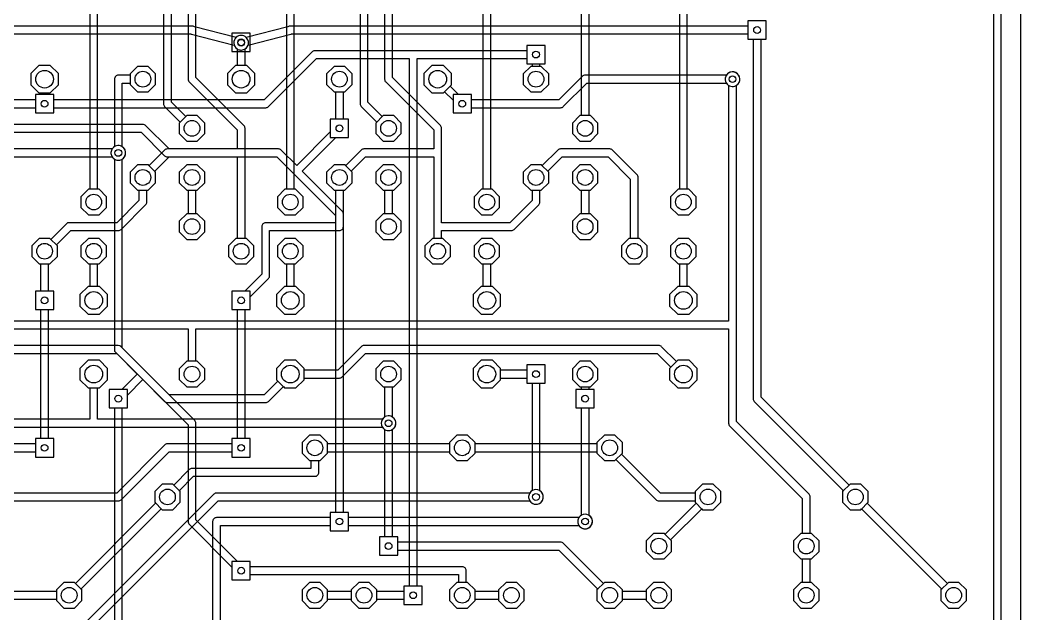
# Model space of a CAD drawing. Header units: millimetres. Extents: x 0 to 100, y -3 to 81.
# Drawn here: x 48.3 to 100, y 25.7 to 56.4 of the extents above; entities that cross this region are included whole.
import ezdxf

# ---------------------------------------------------------------- set-up
doc = ezdxf.new("R2010")
doc.units = ezdxf.units.MM

msp = doc.modelspace()

# ---------------------------------------------------------------- linework, layer by layer
at = {"layer": '16_copper'}
for points in [[(98.984, 11.43), (98.984, 78.74, 0.414214)], [(55.677, 67.31), (55.677, 52.07, 0.198912), (55.736, 51.926), (56.539, 51.123), (56.49, 51.074), (56.49, 50.526), (56.876, 50.14), (57.424, 50.14), (57.81, 50.526), (57.81, 51.074), (57.424, 51.46), (56.876, 51.46), (56.827, 51.411), (56.083, 52.154), (56.083, 67.226)], [(65.837, 67.31), (65.837, 52.07, 0.198912), (65.896, 51.926), (66.699, 51.123), (66.65, 51.074), (66.65, 50.526), (67.036, 50.14), (67.584, 50.14), (67.97, 50.526), (67.97, 51.074), (67.584, 51.46), (67.036, 51.46), (66.987, 51.411), (66.243, 52.154), (66.243, 67.226)], [(51.867, 60.876), (51.867, 47.65), (51.796, 47.65), (51.41, 47.264), (51.41, 46.716), (51.796, 46.33), (52.344, 46.33), (52.73, 46.716), (52.73, 47.264), (52.344, 47.65), (52.273, 47.65), (52.273, 60.96, 0.198912)], [(62.027, 60.876), (62.027, 47.65), (61.956, 47.65), (61.57, 47.264), (61.57, 46.716), (61.956, 46.33), (62.504, 46.33), (62.89, 46.716), (62.89, 47.264), (62.504, 47.65), (62.433, 47.65), (62.433, 60.96, 0.198912)], [(72.187, 60.876), (72.187, 47.65), (72.116, 47.65), (71.73, 47.264), (71.73, 46.716), (72.116, 46.33), (72.664, 46.33), (73.05, 46.716), (73.05, 47.264), (72.664, 47.65), (72.593, 47.65), (72.593, 60.96, 0.198912)], [(56.947, 59.03), (56.947, 53.34, 0.198912), (57.006, 53.196), (59.487, 50.716), (59.487, 49.733), (55.88, 49.733, 0.198912), (55.736, 49.674), (54.933, 48.871), (54.884, 48.92), (54.336, 48.92), (53.95, 48.534), (53.95, 47.986), (54.336, 47.6), (54.407, 47.6), (54.407, 47.074), (53.256, 45.923), (50.8, 45.923, 0.198912), (50.656, 45.864), (49.853, 45.061), (49.804, 45.11), (49.256, 45.11), (48.87, 44.724), (48.87, 44.176), (49.256, 43.79), (49.327, 43.79), (49.327, 42.385), (49.055, 42.385), (49.055, 41.435), (50.005, 41.435), (50.005, 42.385), (49.733, 42.385), (49.733, 43.79), (49.804, 43.79), (50.19, 44.176), (50.19, 44.724), (50.141, 44.773), (50.884, 45.517), (53.34, 45.517, 0.198912), (53.484, 45.576), (54.754, 46.846, 0.198912), (54.813, 46.99), (54.813, 47.6), (54.884, 47.6), (55.27, 47.986), (55.27, 48.534), (55.221, 48.583), (55.964, 49.327), (59.487, 49.327), (59.487, 45.11), (59.416, 45.11), (59.03, 44.724), (59.03, 44.176), (59.416, 43.79), (59.964, 43.79), (60.35, 44.176), (60.35, 44.724), (59.964, 45.11), (59.893, 45.11), (59.893, 50.8), (59.892, 50.81, 0.185976), (59.834, 50.944), (57.353, 53.424), (57.353, 59.03)], [(67.107, 59.03), (67.107, 53.34, 0.198912), (67.166, 53.196), (69.647, 50.716), (69.647, 49.733), (66.04, 49.733, 0.198912), (65.896, 49.674), (65.093, 48.871), (65.044, 48.92), (64.496, 48.92), (64.11, 48.534), (64.11, 47.986), (64.496, 47.6), (64.567, 47.6), (64.567, 45.923), (60.96, 45.923, 0.414214), (60.757, 45.72), (60.757, 43.264), (59.878, 42.385), (59.215, 42.385), (59.215, 41.435), (60.165, 41.435), (60.165, 42.098), (61.104, 43.036, 0.198912), (61.163, 43.18), (61.163, 45.517), (64.77, 45.517, 0.414214), (64.973, 45.72), (64.973, 47.6), (65.044, 47.6), (65.43, 47.986), (65.43, 48.534), (65.381, 48.583), (66.124, 49.327), (69.647, 49.327), (69.647, 45.11), (69.576, 45.11), (69.19, 44.724), (69.19, 44.176), (69.576, 43.79), (70.124, 43.79), (70.51, 44.176), (70.51, 44.724), (70.124, 45.11), (70.053, 45.11), (70.053, 45.517), (73.66, 45.517, 0.198912), (73.804, 45.576), (75.074, 46.846, 0.198912), (75.133, 46.99), (75.133, 47.6), (75.204, 47.6), (75.59, 47.986), (75.59, 48.534), (75.541, 48.583), (76.284, 49.327), (78.656, 49.327), (79.807, 48.176), (79.807, 45.11), (79.736, 45.11), (79.35, 44.724), (79.35, 44.176), (79.736, 43.79), (80.284, 43.79), (80.67, 44.176), (80.67, 44.724), (80.284, 45.11), (80.213, 45.11), (80.213, 48.26, 0.198912), (80.154, 48.404), (78.884, 49.674, 0.198912), (78.74, 49.733), (76.2, 49.733, 0.198912), (76.056, 49.674), (75.253, 48.871), (75.204, 48.92), (74.656, 48.92), (74.27, 48.534), (74.27, 47.986), (74.656, 47.6), (74.727, 47.6), (74.727, 47.074), (73.576, 45.923), (70.053, 45.923), (70.053, 50.8, 0.198912), (69.994, 50.944), (67.513, 53.424), (67.513, 59.03)], [(37.033, 40.437), (56.947, 40.437), (56.947, 38.76), (56.876, 38.76), (56.49, 38.374), (56.49, 37.826), (56.876, 37.44), (57.424, 37.44), (57.81, 37.826), (57.81, 38.374), (57.424, 38.76), (57.353, 38.76), (57.353, 40.437), (84.887, 40.437), (84.887, 35.56, 0.198912), (84.946, 35.416), (88.697, 31.666), (88.697, 29.87), (88.626, 29.87), (88.24, 29.484), (88.24, 28.936), (88.626, 28.55), (88.697, 28.55), (88.697, 27.33), (88.626, 27.33), (88.24, 26.944), (88.24, 26.396), (88.626, 26.01), (89.174, 26.01), (89.56, 26.396), (89.56, 26.944), (89.174, 27.33), (89.103, 27.33), (89.103, 28.55), (89.174, 28.55), (89.56, 28.936), (89.56, 29.484), (89.174, 29.87), (89.103, 29.87), (89.103, 31.75, 0.198912), (89.044, 31.894), (85.293, 35.644), (85.293, 53.021), (85.301, 53.025, 1), (84.879, 53.655), (84.84, 53.625, 0.500135), (84.887, 53.021), (84.887, 40.843), (26.67, 40.843, 0.198912)], [(43.264, 39.167), (53.256, 39.167), (54.323, 38.1), (53.528, 37.305), (52.865, 37.305), (52.865, 36.355), (53.815, 36.355), (53.815, 37.018), (54.61, 37.813), (55.736, 36.686, 0.198912), (55.88, 36.627), (60.96, 36.627, 0.198912), (61.104, 36.686), (61.871, 37.453), (61.935, 37.389), (62.525, 37.389), (62.941, 37.805), (62.941, 37.897), (64.77, 37.897, 0.198912), (64.914, 37.956), (66.124, 39.167), (81.196, 39.167), (81.903, 38.459), (81.839, 38.395), (81.839, 37.805), (82.255, 37.389), (82.845, 37.389), (83.261, 37.805), (83.261, 38.395), (82.845, 38.811), (82.255, 38.811), (82.191, 38.747), (81.424, 39.514, 0.198912), (81.28, 39.573), (66.04, 39.573, 0.198912), (65.896, 39.514), (64.686, 38.303), (62.941, 38.303), (62.941, 38.395), (62.525, 38.811), (61.935, 38.811), (61.519, 38.395), (61.519, 37.805), (61.583, 37.741), (60.876, 37.033), (55.964, 37.033), (53.484, 39.514), (53.476, 39.52, 0.185945), (53.34, 39.573), (43.18, 39.573, 0.198912)], [(19.05, 35.357), (66.991, 35.357), (66.995, 35.349, 1), (67.625, 35.771), (67.595, 35.81, 0.071177), (67.513, 35.879), (67.513, 37.44), (67.584, 37.44), (67.97, 37.826), (67.97, 38.374), (67.584, 38.76), (67.036, 38.76), (66.65, 38.374), (66.65, 37.826), (67.036, 37.44), (67.107, 37.44), (67.107, 35.879, 0.109827), (66.991, 35.763), (52.273, 35.763), (52.273, 37.389), (52.365, 37.389), (52.781, 37.805), (52.781, 38.395), (52.365, 38.811), (51.775, 38.811), (51.359, 38.395), (51.359, 37.805), (51.775, 37.389), (51.867, 37.389), (51.867, 35.763), (31.953, 35.763)], [(47.193, 26.467), (50.14, 26.467), (50.14, 26.396), (50.526, 26.01), (51.074, 26.01), (51.46, 26.396), (51.46, 26.944), (51.411, 26.993), (55.557, 31.139), (55.606, 31.09), (56.154, 31.09), (56.54, 31.476), (56.54, 32.024), (56.491, 32.073), (57.234, 32.817), (63.5, 32.817, 0.414214), (63.703, 33.02), (63.703, 33.63), (63.774, 33.63), (64.16, 34.016), (64.16, 34.087), (70.46, 34.087), (70.46, 34.016), (70.846, 33.63), (71.394, 33.63), (71.78, 34.016), (71.78, 34.087), (78.08, 34.087), (78.08, 34.016), (78.466, 33.63), (79.014, 33.63), (79.063, 33.679), (81.136, 31.606, 0.198912), (81.28, 31.547), (83.16, 31.547), (83.16, 31.476), (83.209, 31.427), (81.603, 29.821), (81.554, 29.87), (81.006, 29.87), (80.62, 29.484), (80.62, 28.936), (81.006, 28.55), (81.554, 28.55), (81.94, 28.936), (81.94, 29.484), (81.891, 29.533), (83.497, 31.139), (83.546, 31.09), (84.094, 31.09), (84.48, 31.476), (84.48, 32.024), (84.094, 32.41), (83.546, 32.41), (83.16, 32.024), (83.16, 31.953), (81.364, 31.953), (79.351, 33.967), (79.4, 34.016), (79.4, 34.564), (79.014, 34.95), (78.466, 34.95), (78.08, 34.564), (78.08, 34.493), (71.78, 34.493), (71.78, 34.564), (71.394, 34.95), (70.846, 34.95), (70.46, 34.564), (70.46, 34.493), (64.16, 34.493), (64.16, 34.564), (63.774, 34.95), (63.226, 34.95), (62.84, 34.564), (62.84, 34.016), (63.226, 33.63), (63.297, 33.63), (63.297, 33.223), (57.15, 33.223, 0.198912), (57.006, 33.164), (56.203, 32.361), (56.154, 32.41), (55.606, 32.41), (55.22, 32.024), (55.22, 31.476), (55.269, 31.427), (51.123, 27.281), (51.074, 27.33), (50.526, 27.33), (50.14, 26.944), (50.14, 26.873), (47.193, 26.873)], [(47.193, 22.776), (48.344, 23.927), (50.8, 23.927, 0.198912), (50.944, 23.986), (58.504, 31.547), (74.611, 31.547, 0.947182), (75.27, 31.918), (75.245, 31.961, 0.541741), (74.611, 31.953), (58.42, 31.953, 0.198912), (58.276, 31.894), (50.716, 24.333), (48.26, 24.333, 0.198912), (48.116, 24.274)], [(58.623, 24.79), (58.623, 30.277), (64.295, 30.277), (64.295, 30.005), (65.245, 30.005), (65.245, 30.277), (77.151, 30.277, 0.947182), (77.81, 30.648), (77.785, 30.691, 0.541741), (77.151, 30.683), (65.245, 30.683), (65.245, 30.955), (64.295, 30.955), (64.295, 30.683), (58.42, 30.683, 0.414214), (58.217, 30.48), (58.217, 24.79)]]:
    msp.add_lwpolyline(points, format="xyb", dxfattribs=at)
for points in [[(98.578, 78.537), (98.578, 11.633)], [(77.267, 67.869), (77.267, 51.46), (77.196, 51.46), (76.81, 51.074), (76.81, 50.526), (77.196, 50.14), (77.744, 50.14), (78.13, 50.526), (78.13, 51.074), (77.744, 51.46), (77.673, 51.46), (77.673, 67.869)], [(82.347, 67.869), (82.347, 47.65), (82.276, 47.65), (81.89, 47.264), (81.89, 46.716), (82.276, 46.33), (82.824, 46.33), (83.21, 46.716), (83.21, 47.264), (82.824, 47.65), (82.753, 47.65), (82.753, 67.869)]]:
    msp.add_lwpolyline(points, dxfattribs=at)
for points in [[(97.18, 26.396), (97.18, 26.944), (96.794, 27.33), (96.246, 27.33), (96.197, 27.281), (92.051, 31.427), (92.1, 31.476), (92.1, 32.024), (91.714, 32.41), (91.166, 32.41), (91.117, 32.361), (86.563, 36.914), (86.563, 55.405), (86.835, 55.405), (86.835, 56.355), (85.885, 56.355), (85.885, 55.405), (86.157, 55.405), (86.157, 36.83, 0.198912), (86.216, 36.686), (90.829, 32.073), (90.78, 32.024), (90.78, 31.476), (91.166, 31.09), (91.714, 31.09), (91.763, 31.139), (95.909, 26.993), (95.86, 26.944), (95.86, 26.396), (96.246, 26.01), (96.794, 26.01)], [(59.901, 54.907, 1), (59.479, 55.538), (59.44, 55.507, 0.500135), (59.487, 54.903), (59.487, 54.051), (59.395, 54.051), (58.979, 53.635), (58.979, 53.045), (59.395, 52.629), (59.985, 52.629), (60.401, 53.045), (60.401, 53.635), (59.985, 54.051), (59.893, 54.051), (59.893, 54.903)], [(53.414, 49.158, 0.67632), (53.543, 49.849), (53.543, 53.137), (53.95, 53.137), (53.95, 53.066), (54.336, 52.68), (54.884, 52.68), (55.27, 53.066), (55.27, 53.614), (54.884, 54), (54.336, 54), (53.95, 53.614), (53.95, 53.543), (53.34, 53.543, 0.414214), (53.137, 53.34), (53.137, 49.849), (53.129, 49.845), (53.09, 49.815), (53.055, 49.78), (53.025, 49.741), (53, 49.698), (52.981, 49.652), (52.968, 49.604), (52.962, 49.555), (52.962, 49.505), (52.968, 49.456), (52.981, 49.408), (53, 49.362), (53.025, 49.319), (53.055, 49.28), (53.09, 49.245), (53.129, 49.215), (53.172, 49.19), (53.218, 49.171), (53.266, 49.158), (53.315, 49.152), (53.365, 49.152)], [(38.76, 31.476), (38.76, 31.547), (53.34, 31.547, 0.198912), (53.484, 31.606), (55.964, 34.087), (59.215, 34.087), (59.215, 33.815), (60.165, 33.815), (60.165, 34.765), (59.215, 34.765), (59.215, 34.493), (55.88, 34.493, 0.198912), (55.736, 34.434), (53.256, 31.953), (38.76, 31.953), (38.76, 32.024), (38.374, 32.41), (37.826, 32.41), (37.44, 32.024), (37.44, 31.476), (37.826, 31.09), (38.374, 31.09)], [(79.4, 26.396), (79.4, 26.467), (80.62, 26.467), (80.62, 26.396), (81.006, 26.01), (81.554, 26.01), (81.94, 26.396), (81.94, 26.944), (81.554, 27.33), (81.006, 27.33), (80.62, 26.944), (80.62, 26.873), (79.4, 26.873), (79.4, 26.944), (79.014, 27.33), (78.466, 27.33), (78.417, 27.281), (76.344, 29.354, 0.198912), (76.2, 29.413), (67.785, 29.413), (67.785, 29.685), (66.835, 29.685), (66.835, 28.735), (67.785, 28.735), (67.785, 29.007), (76.116, 29.007), (78.129, 26.993), (78.08, 26.944), (78.08, 26.396), (78.466, 26.01), (79.014, 26.01)], [(71.78, 26.396), (71.78, 26.467), (73, 26.467), (73, 26.396), (73.386, 26.01), (73.934, 26.01), (74.32, 26.396), (74.32, 26.944), (73.934, 27.33), (73.386, 27.33), (73, 26.944), (73, 26.873), (71.78, 26.873), (71.78, 26.944), (71.394, 27.33), (71.323, 27.33), (71.323, 27.94, 0.414214), (71.12, 28.143), (60.165, 28.143), (60.165, 28.415), (59.215, 28.415), (59.215, 27.465), (60.165, 27.465), (60.165, 27.737), (70.917, 27.737), (70.917, 27.33), (70.846, 27.33), (70.46, 26.944), (70.46, 26.396), (70.846, 26.01), (71.394, 26.01)]]:
    msp.add_lwpolyline(points, format="xyb", close=True, dxfattribs=at)
for points in [[(60.165, 55.72), (59.215, 55.72), (59.215, 54.77), (60.165, 54.77)], [(75.59, 53.066), (75.59, 53.614), (75.204, 54), (75.133, 54), (75.133, 54.135), (75.405, 54.135), (75.405, 55.085), (74.455, 55.085), (74.455, 54.135), (74.727, 54.135), (74.727, 54), (74.656, 54), (74.27, 53.614), (74.27, 53.066), (74.656, 52.68), (75.204, 52.68)], [(50.005, 52.545), (49.733, 52.545), (49.733, 52.629), (49.825, 52.629), (50.241, 53.045), (50.241, 53.635), (49.825, 54.051), (49.235, 54.051), (48.819, 53.635), (48.819, 53.045), (49.235, 52.629), (49.327, 52.629), (49.327, 52.545), (49.055, 52.545), (49.055, 51.595), (50.005, 51.595)], [(65.245, 51.275), (64.973, 51.275), (64.973, 52.68), (65.044, 52.68), (65.43, 53.066), (65.43, 53.614), (65.044, 54), (64.496, 54), (64.11, 53.614), (64.11, 53.066), (64.496, 52.68), (64.567, 52.68), (64.567, 51.275), (64.295, 51.275), (64.295, 50.325), (65.245, 50.325)], [(71.595, 52.545), (70.932, 52.545), (70.497, 52.981), (70.561, 53.045), (70.561, 53.635), (70.145, 54.051), (69.555, 54.051), (69.139, 53.635), (69.139, 53.045), (69.555, 52.629), (70.145, 52.629), (70.209, 52.693), (70.645, 52.258), (70.645, 51.595), (71.595, 51.595)], [(57.81, 45.446), (57.81, 45.994), (57.424, 46.38), (57.353, 46.38), (57.353, 47.6), (57.424, 47.6), (57.81, 47.986), (57.81, 48.534), (57.424, 48.92), (56.876, 48.92), (56.49, 48.534), (56.49, 47.986), (56.876, 47.6), (56.947, 47.6), (56.947, 46.38), (56.876, 46.38), (56.49, 45.994), (56.49, 45.446), (56.876, 45.06), (57.424, 45.06)], [(67.97, 45.446), (67.97, 45.994), (67.584, 46.38), (67.513, 46.38), (67.513, 47.6), (67.584, 47.6), (67.97, 47.986), (67.97, 48.534), (67.584, 48.92), (67.036, 48.92), (66.65, 48.534), (66.65, 47.986), (67.036, 47.6), (67.107, 47.6), (67.107, 46.38), (67.036, 46.38), (66.65, 45.994), (66.65, 45.446), (67.036, 45.06), (67.584, 45.06)], [(78.13, 45.446), (78.13, 45.994), (77.744, 46.38), (77.673, 46.38), (77.673, 47.6), (77.744, 47.6), (78.13, 47.986), (78.13, 48.534), (77.744, 48.92), (77.196, 48.92), (76.81, 48.534), (76.81, 47.986), (77.196, 47.6), (77.267, 47.6), (77.267, 46.38), (77.196, 46.38), (76.81, 45.994), (76.81, 45.446), (77.196, 45.06), (77.744, 45.06)], [(52.781, 41.615), (52.781, 42.205), (52.365, 42.621), (52.273, 42.621), (52.273, 43.79), (52.344, 43.79), (52.73, 44.176), (52.73, 44.724), (52.344, 45.11), (51.796, 45.11), (51.41, 44.724), (51.41, 44.176), (51.796, 43.79), (51.867, 43.79), (51.867, 42.621), (51.775, 42.621), (51.359, 42.205), (51.359, 41.615), (51.775, 41.199), (52.365, 41.199)], [(62.941, 41.615), (62.941, 42.205), (62.525, 42.621), (62.433, 42.621), (62.433, 43.79), (62.504, 43.79), (62.89, 44.176), (62.89, 44.724), (62.504, 45.11), (61.956, 45.11), (61.57, 44.724), (61.57, 44.176), (61.956, 43.79), (62.027, 43.79), (62.027, 42.621), (61.935, 42.621), (61.519, 42.205), (61.519, 41.615), (61.935, 41.199), (62.525, 41.199)], [(73.101, 41.615), (73.101, 42.205), (72.685, 42.621), (72.593, 42.621), (72.593, 43.79), (72.664, 43.79), (73.05, 44.176), (73.05, 44.724), (72.664, 45.11), (72.116, 45.11), (71.73, 44.724), (71.73, 44.176), (72.116, 43.79), (72.187, 43.79), (72.187, 42.621), (72.095, 42.621), (71.679, 42.205), (71.679, 41.615), (72.095, 41.199), (72.685, 41.199)], [(83.261, 41.615), (83.261, 42.205), (82.845, 42.621), (82.753, 42.621), (82.753, 43.79), (82.824, 43.79), (83.21, 44.176), (83.21, 44.724), (82.824, 45.11), (82.276, 45.11), (81.89, 44.724), (81.89, 44.176), (82.276, 43.79), (82.347, 43.79), (82.347, 42.621), (82.255, 42.621), (81.839, 42.205), (81.839, 41.615), (82.255, 41.199), (82.845, 41.199)], [(73.101, 37.805), (73.101, 37.897), (74.455, 37.897), (74.455, 37.625), (75.405, 37.625), (75.405, 38.575), (74.455, 38.575), (74.455, 38.303), (73.101, 38.303), (73.101, 38.395), (72.685, 38.811), (72.095, 38.811), (71.679, 38.395), (71.679, 37.805), (72.095, 37.389), (72.685, 37.389)], [(77.945, 37.305), (77.673, 37.305), (77.673, 37.44), (77.744, 37.44), (78.13, 37.826), (78.13, 38.374), (77.744, 38.76), (77.196, 38.76), (76.81, 38.374), (76.81, 37.826), (77.196, 37.44), (77.267, 37.44), (77.267, 37.305), (76.995, 37.305), (76.995, 36.355), (77.945, 36.355)], [(29.87, 34.016), (29.87, 34.087), (49.055, 34.087), (49.055, 33.815), (50.005, 33.815), (50.005, 34.765), (49.055, 34.765), (49.055, 34.493), (29.87, 34.493), (29.87, 34.564), (29.484, 34.95), (28.936, 34.95), (28.55, 34.564), (28.55, 34.016), (28.936, 33.63), (29.484, 33.63)], [(64.16, 26.396), (64.16, 26.467), (65.38, 26.467), (65.38, 26.396), (65.766, 26.01), (66.314, 26.01), (66.7, 26.396), (66.7, 26.467), (68.105, 26.467), (68.105, 26.195), (69.055, 26.195), (69.055, 27.145), (68.105, 27.145), (68.105, 26.873), (66.7, 26.873), (66.7, 26.944), (66.314, 27.33), (65.766, 27.33), (65.38, 26.944), (65.38, 26.873), (64.16, 26.873), (64.16, 26.944), (63.774, 27.33), (63.226, 27.33), (62.84, 26.944), (62.84, 26.396), (63.226, 26.01), (63.774, 26.01)]]:
    msp.add_lwpolyline(points, close=True, dxfattribs=at)
at = {"layer": '1_copper'}
for points in [[(24.605, 55.677), (57.081, 55.677, 0.051632), (57.123, 55.66), (59.33, 55.104), (59.331, 55.101), (59.35, 55.055), (59.375, 55.012), (59.405, 54.973), (59.44, 54.937), (59.479, 54.907), (59.522, 54.882), (59.568, 54.864), (59.616, 54.851), (59.665, 54.844), (59.715, 54.844), (59.764, 54.851, 0.270141), (60.05, 55.104), (62.257, 55.66, 0.052053), (62.3, 55.677), (85.885, 55.677), (85.885, 55.405), (86.835, 55.405), (86.835, 56.355), (85.885, 56.355), (85.885, 56.083), (62.23, 56.083, 0.16341), (62.108, 56.042), (59.95, 55.497, 0.397532), (59.43, 55.497), (57.272, 56.042, 0.162807), (57.15, 56.083), (24.605, 56.083)], [(34.765, 51.867), (49.055, 51.867), (49.055, 51.595), (50.005, 51.595), (50.005, 51.867), (60.96, 51.867, 0.198912), (61.104, 51.926), (63.584, 54.407), (68.377, 54.407), (68.377, 27.145), (68.105, 27.145), (68.105, 26.195), (69.055, 26.195), (69.055, 27.145), (68.783, 27.145), (68.783, 54.407), (74.455, 54.407), (74.455, 54.135), (75.405, 54.135), (75.405, 55.085), (74.455, 55.085), (74.455, 54.813), (63.5, 54.813), (63.49, 54.812, 0.185976), (63.356, 54.754), (60.876, 52.273), (50.005, 52.273), (50.005, 52.545), (49.055, 52.545), (49.055, 52.273), (34.765, 52.273)], [(47.309, 50.597), (54.526, 50.597), (55.736, 49.386, 0.198912), (55.88, 49.327), (61.536, 49.327), (64.567, 46.296), (64.567, 30.955), (64.295, 30.955), (64.295, 30.005), (65.245, 30.005), (65.245, 30.955), (64.973, 30.955), (64.973, 46.38, 0.198912), (64.914, 46.524), (62.848, 48.59), (64.582, 50.325), (65.245, 50.325), (65.245, 51.275), (64.295, 51.275), (64.295, 50.612), (62.56, 48.878), (61.764, 49.674, 0.198912), (61.62, 49.733), (55.964, 49.733), (54.754, 50.944, 0.198912), (54.61, 51.003), (47.309, 51.003, 0.947182)], [(15.24, 49.327), (53.021, 49.327, 0.109827), (53.137, 49.211), (53.137, 39.37, 0.198912), (53.196, 39.226), (56.947, 35.476), (56.947, 30.48, 0.198912), (57.006, 30.336), (59.215, 28.128), (59.215, 27.465), (60.165, 27.465), (60.165, 28.415), (59.502, 28.415), (57.353, 30.564), (57.353, 35.56, 0.198912), (57.294, 35.704), (53.543, 39.454), (53.543, 49.211, 0.947182), (53.172, 49.87), (53.129, 49.845, 0.104156), (53.021, 49.733), (15.324, 49.733)]]:
    msp.add_lwpolyline(points, format="xyb", dxfattribs=at)
for points in [[(60.165, 55.72), (59.215, 55.72), (59.215, 54.77), (60.165, 54.77)], [(50.241, 53.045), (50.241, 53.635), (49.825, 54.051), (49.235, 54.051), (48.819, 53.635), (48.819, 53.045), (49.235, 52.629), (49.825, 52.629)], [(55.27, 53.066), (55.27, 53.614), (54.884, 54), (54.336, 54), (53.95, 53.614), (53.95, 53.066), (54.336, 52.68), (54.884, 52.68)], [(60.401, 53.045), (60.401, 53.635), (59.985, 54.051), (59.395, 54.051), (58.979, 53.635), (58.979, 53.045), (59.395, 52.629), (59.985, 52.629)], [(65.43, 53.066), (65.43, 53.614), (65.044, 54), (64.496, 54), (64.11, 53.614), (64.11, 53.066), (64.496, 52.68), (65.044, 52.68)], [(70.561, 53.045), (70.561, 53.635), (70.145, 54.051), (69.555, 54.051), (69.139, 53.635), (69.139, 53.045), (69.555, 52.629), (70.145, 52.629)], [(75.59, 53.066), (75.59, 53.614), (75.204, 54), (74.656, 54), (74.27, 53.614), (74.27, 53.066), (74.656, 52.68), (75.204, 52.68)], [(57.81, 50.526), (57.81, 51.074), (57.424, 51.46), (56.876, 51.46), (56.49, 51.074), (56.49, 50.526), (56.876, 50.14), (57.424, 50.14)], [(67.97, 50.526), (67.97, 51.074), (67.584, 51.46), (67.036, 51.46), (66.65, 51.074), (66.65, 50.526), (67.036, 50.14), (67.584, 50.14)], [(78.13, 50.526), (78.13, 51.074), (77.744, 51.46), (77.196, 51.46), (76.81, 51.074), (76.81, 50.526), (77.196, 50.14), (77.744, 50.14)], [(55.27, 47.986), (55.27, 48.534), (54.884, 48.92), (54.336, 48.92), (53.95, 48.534), (53.95, 47.986), (54.336, 47.6), (54.884, 47.6)], [(57.81, 47.986), (57.81, 48.534), (57.424, 48.92), (56.876, 48.92), (56.49, 48.534), (56.49, 47.986), (56.876, 47.6), (57.424, 47.6)], [(65.43, 47.986), (65.43, 48.534), (65.044, 48.92), (64.496, 48.92), (64.11, 48.534), (64.11, 47.986), (64.496, 47.6), (65.044, 47.6)], [(67.97, 47.986), (67.97, 48.534), (67.584, 48.92), (67.036, 48.92), (66.65, 48.534), (66.65, 47.986), (67.036, 47.6), (67.584, 47.6)], [(75.59, 47.986), (75.59, 48.534), (75.204, 48.92), (74.656, 48.92), (74.27, 48.534), (74.27, 47.986), (74.656, 47.6), (75.204, 47.6)], [(78.13, 47.986), (78.13, 48.534), (77.744, 48.92), (77.196, 48.92), (76.81, 48.534), (76.81, 47.986), (77.196, 47.6), (77.744, 47.6)], [(52.73, 46.716), (52.73, 47.264), (52.344, 47.65), (51.796, 47.65), (51.41, 47.264), (51.41, 46.716), (51.796, 46.33), (52.344, 46.33)], [(62.89, 46.716), (62.89, 47.264), (62.504, 47.65), (61.956, 47.65), (61.57, 47.264), (61.57, 46.716), (61.956, 46.33), (62.504, 46.33)], [(73.05, 46.716), (73.05, 47.264), (72.664, 47.65), (72.116, 47.65), (71.73, 47.264), (71.73, 46.716), (72.116, 46.33), (72.664, 46.33)], [(83.21, 46.716), (83.21, 47.264), (82.824, 47.65), (82.276, 47.65), (81.89, 47.264), (81.89, 46.716), (82.276, 46.33), (82.824, 46.33)], [(57.81, 45.446), (57.81, 45.994), (57.424, 46.38), (56.876, 46.38), (56.49, 45.994), (56.49, 45.446), (56.876, 45.06), (57.424, 45.06)], [(67.97, 45.446), (67.97, 45.994), (67.584, 46.38), (67.036, 46.38), (66.65, 45.994), (66.65, 45.446), (67.036, 45.06), (67.584, 45.06)], [(78.13, 45.446), (78.13, 45.994), (77.744, 46.38), (77.196, 46.38), (76.81, 45.994), (76.81, 45.446), (77.196, 45.06), (77.744, 45.06)], [(50.19, 44.176), (50.19, 44.724), (49.804, 45.11), (49.256, 45.11), (48.87, 44.724), (48.87, 44.176), (49.256, 43.79), (49.804, 43.79)], [(52.73, 44.176), (52.73, 44.724), (52.344, 45.11), (51.796, 45.11), (51.41, 44.724), (51.41, 44.176), (51.796, 43.79), (52.344, 43.79)], [(60.35, 44.176), (60.35, 44.724), (59.964, 45.11), (59.416, 45.11), (59.03, 44.724), (59.03, 44.176), (59.416, 43.79), (59.964, 43.79)], [(62.89, 44.176), (62.89, 44.724), (62.504, 45.11), (61.956, 45.11), (61.57, 44.724), (61.57, 44.176), (61.956, 43.79), (62.504, 43.79)], [(70.51, 44.176), (70.51, 44.724), (70.124, 45.11), (69.576, 45.11), (69.19, 44.724), (69.19, 44.176), (69.576, 43.79), (70.124, 43.79)], [(73.05, 44.176), (73.05, 44.724), (72.664, 45.11), (72.116, 45.11), (71.73, 44.724), (71.73, 44.176), (72.116, 43.79), (72.664, 43.79)], [(80.67, 44.176), (80.67, 44.724), (80.284, 45.11), (79.736, 45.11), (79.35, 44.724), (79.35, 44.176), (79.736, 43.79), (80.284, 43.79)], [(83.21, 44.176), (83.21, 44.724), (82.824, 45.11), (82.276, 45.11), (81.89, 44.724), (81.89, 44.176), (82.276, 43.79), (82.824, 43.79)], [(52.781, 41.615), (52.781, 42.205), (52.365, 42.621), (51.775, 42.621), (51.359, 42.205), (51.359, 41.615), (51.775, 41.199), (52.365, 41.199)], [(62.941, 41.615), (62.941, 42.205), (62.525, 42.621), (61.935, 42.621), (61.519, 42.205), (61.519, 41.615), (61.935, 41.199), (62.525, 41.199)], [(73.101, 41.615), (73.101, 42.205), (72.685, 42.621), (72.095, 42.621), (71.679, 42.205), (71.679, 41.615), (72.095, 41.199), (72.685, 41.199)], [(83.261, 41.615), (83.261, 42.205), (82.845, 42.621), (82.255, 42.621), (81.839, 42.205), (81.839, 41.615), (82.255, 41.199), (82.845, 41.199)], [(50.005, 34.765), (49.733, 34.765), (49.733, 41.435), (50.005, 41.435), (50.005, 42.385), (49.055, 42.385), (49.055, 41.435), (49.327, 41.435), (49.327, 34.765), (49.055, 34.765), (49.055, 33.815), (50.005, 33.815)], [(60.165, 34.765), (59.893, 34.765), (59.893, 41.435), (60.165, 41.435), (60.165, 42.385), (59.215, 42.385), (59.215, 41.435), (59.487, 41.435), (59.487, 34.765), (59.215, 34.765), (59.215, 33.815), (60.165, 33.815)], [(52.781, 37.805), (52.781, 38.395), (52.365, 38.811), (51.775, 38.811), (51.359, 38.395), (51.359, 37.805), (51.775, 37.389), (52.365, 37.389)], [(62.941, 37.805), (62.941, 38.395), (62.525, 38.811), (61.935, 38.811), (61.519, 38.395), (61.519, 37.805), (61.935, 37.389), (62.525, 37.389)], [(73.101, 37.805), (73.101, 38.395), (72.685, 38.811), (72.095, 38.811), (71.679, 38.395), (71.679, 37.805), (72.095, 37.389), (72.685, 37.389)], [(83.261, 37.805), (83.261, 38.395), (82.845, 38.811), (82.255, 38.811), (81.839, 38.395), (81.839, 37.805), (82.255, 37.389), (82.845, 37.389)], [(57.81, 37.826), (57.81, 38.374), (57.424, 38.76), (56.876, 38.76), (56.49, 38.374), (56.49, 37.826), (56.876, 37.44), (57.424, 37.44)], [(67.97, 37.826), (67.97, 38.374), (67.584, 38.76), (67.036, 38.76), (66.65, 38.374), (66.65, 37.826), (67.036, 37.44), (67.584, 37.44)], [(78.13, 37.826), (78.13, 38.374), (77.744, 38.76), (77.196, 38.76), (76.81, 38.374), (76.81, 37.826), (77.196, 37.44), (77.744, 37.44)], [(53.815, 23.335), (53.543, 23.335), (53.543, 36.355), (53.815, 36.355), (53.815, 37.305), (52.865, 37.305), (52.865, 36.355), (53.137, 36.355), (53.137, 23.335), (52.865, 23.335), (52.865, 22.385), (53.815, 22.385)], [(64.16, 34.016), (64.16, 34.564), (63.774, 34.95), (63.226, 34.95), (62.84, 34.564), (62.84, 34.016), (63.226, 33.63), (63.774, 33.63)], [(71.78, 34.016), (71.78, 34.564), (71.394, 34.95), (70.846, 34.95), (70.46, 34.564), (70.46, 34.016), (70.846, 33.63), (71.394, 33.63)], [(79.4, 34.016), (79.4, 34.564), (79.014, 34.95), (78.466, 34.95), (78.08, 34.564), (78.08, 34.016), (78.466, 33.63), (79.014, 33.63)], [(56.54, 31.476), (56.54, 32.024), (56.154, 32.41), (55.606, 32.41), (55.22, 32.024), (55.22, 31.476), (55.606, 31.09), (56.154, 31.09)], [(84.48, 31.476), (84.48, 32.024), (84.094, 32.41), (83.546, 32.41), (83.16, 32.024), (83.16, 31.476), (83.546, 31.09), (84.094, 31.09)], [(92.1, 31.476), (92.1, 32.024), (91.714, 32.41), (91.166, 32.41), (90.78, 32.024), (90.78, 31.476), (91.166, 31.09), (91.714, 31.09)], [(81.94, 28.936), (81.94, 29.484), (81.554, 29.87), (81.006, 29.87), (80.62, 29.484), (80.62, 28.936), (81.006, 28.55), (81.554, 28.55)], [(89.56, 28.936), (89.56, 29.484), (89.174, 29.87), (88.626, 29.87), (88.24, 29.484), (88.24, 28.936), (88.626, 28.55), (89.174, 28.55)], [(51.46, 26.396), (51.46, 26.944), (51.074, 27.33), (50.526, 27.33), (50.14, 26.944), (50.14, 26.396), (50.526, 26.01), (51.074, 26.01)], [(64.16, 26.396), (64.16, 26.944), (63.774, 27.33), (63.226, 27.33), (62.84, 26.944), (62.84, 26.396), (63.226, 26.01), (63.774, 26.01)], [(66.7, 26.396), (66.7, 26.944), (66.314, 27.33), (65.766, 27.33), (65.38, 26.944), (65.38, 26.396), (65.766, 26.01), (66.314, 26.01)], [(71.78, 26.396), (71.78, 26.944), (71.394, 27.33), (70.846, 27.33), (70.46, 26.944), (70.46, 26.396), (70.846, 26.01), (71.394, 26.01)], [(74.32, 26.396), (74.32, 26.944), (73.934, 27.33), (73.386, 27.33), (73, 26.944), (73, 26.396), (73.386, 26.01), (73.934, 26.01)], [(79.4, 26.396), (79.4, 26.944), (79.014, 27.33), (78.466, 27.33), (78.08, 26.944), (78.08, 26.396), (78.466, 26.01), (79.014, 26.01)], [(81.94, 26.396), (81.94, 26.944), (81.554, 27.33), (81.006, 27.33), (80.62, 26.944), (80.62, 26.396), (81.006, 26.01), (81.554, 26.01)], [(89.56, 26.396), (89.56, 26.944), (89.174, 27.33), (88.626, 27.33), (88.24, 26.944), (88.24, 26.396), (88.626, 26.01), (89.174, 26.01)], [(97.18, 26.396), (97.18, 26.944), (96.794, 27.33), (96.246, 27.33), (95.86, 26.944), (95.86, 26.396), (96.246, 26.01), (96.794, 26.01)]]:
    msp.add_lwpolyline(points, close=True, dxfattribs=at)
for points in [[(71.595, 51.867), (76.2, 51.867, 0.198912), (76.344, 51.926), (77.554, 53.137), (84.771, 53.137, 0.947182), (85.43, 53.508), (85.405, 53.551, 0.541741), (84.771, 53.543), (77.47, 53.543, 0.198912), (77.326, 53.484), (76.116, 52.273), (71.595, 52.273), (71.595, 52.545), (70.645, 52.545), (70.645, 51.595), (71.595, 51.595)], [(75.004, 31.378, 0.67632), (75.133, 32.069), (75.133, 37.625), (75.405, 37.625), (75.405, 38.575), (74.455, 38.575), (74.455, 37.625), (74.727, 37.625), (74.727, 32.069), (74.719, 32.065), (74.68, 32.035), (74.645, 32), (74.615, 31.961), (74.59, 31.918), (74.571, 31.872), (74.558, 31.824), (74.552, 31.775), (74.552, 31.725), (74.558, 31.676), (74.571, 31.628), (74.59, 31.582), (74.615, 31.539), (74.645, 31.5), (74.68, 31.465), (74.719, 31.435), (74.762, 31.41), (74.808, 31.391), (74.856, 31.378), (74.905, 31.372), (74.955, 31.372)], [(77.544, 30.108, 0.67632), (77.673, 30.799), (77.673, 36.355), (77.945, 36.355), (77.945, 37.305), (76.995, 37.305), (76.995, 36.355), (77.267, 36.355), (77.267, 30.799), (77.259, 30.795), (77.22, 30.765), (77.185, 30.73), (77.155, 30.691), (77.13, 30.648), (77.111, 30.602), (77.098, 30.554), (77.092, 30.505), (77.092, 30.455), (77.098, 30.406), (77.111, 30.358), (77.13, 30.312), (77.155, 30.269), (77.185, 30.23), (77.22, 30.195), (77.259, 30.165), (77.302, 30.14), (77.348, 30.121), (77.396, 30.108), (77.445, 30.102), (77.495, 30.102)], [(67.785, 29.685), (67.513, 29.685), (67.513, 35.241, 0.947182), (67.142, 35.9), (67.099, 35.875, 0.541741), (67.107, 35.241), (67.107, 29.685), (66.835, 29.685), (66.835, 28.735), (67.785, 28.735)]]:
    msp.add_lwpolyline(points, format="xyb", close=True, dxfattribs=at)
at = {"layer": 'drills_PTH'}
for centre, radius in [((49.53, 53.34), 0.457), ((54.61, 53.34), 0.406), ((59.69, 53.34), 0.457), ((64.77, 53.34), 0.406), ((69.85, 53.34), 0.457), ((74.93, 53.34), 0.406), ((57.15, 50.8), 0.406), ((67.31, 50.8), 0.406), ((77.47, 50.8), 0.406), ((54.61, 48.26), 0.406), ((57.15, 48.26), 0.406), ((64.77, 48.26), 0.406), ((67.31, 48.26), 0.406), ((74.93, 48.26), 0.406), ((77.47, 48.26), 0.406), ((52.07, 46.99), 0.406), ((62.23, 46.99), 0.406), ((72.39, 46.99), 0.406), ((82.55, 46.99), 0.406), ((57.15, 45.72), 0.406), ((67.31, 45.72), 0.406), ((77.47, 45.72), 0.406), ((49.53, 44.45), 0.406), ((52.07, 44.45), 0.406), ((59.69, 44.45), 0.406), ((62.23, 44.45), 0.406), ((69.85, 44.45), 0.406), ((72.39, 44.45), 0.406), ((80.01, 44.45), 0.406), ((82.55, 44.45), 0.406), ((52.07, 41.91), 0.457), ((62.23, 41.91), 0.457), ((72.39, 41.91), 0.457), ((82.55, 41.91), 0.457), ((52.07, 38.1), 0.457), ((57.15, 38.1), 0.406), ((62.23, 38.1), 0.457), ((67.31, 38.1), 0.406), ((72.39, 38.1), 0.457), ((77.47, 38.1), 0.406), ((82.55, 38.1), 0.457), ((63.5, 34.29), 0.406), ((71.12, 34.29), 0.406), ((78.74, 34.29), 0.406), ((55.88, 31.75), 0.406), ((83.82, 31.75), 0.406), ((91.44, 31.75), 0.406), ((81.28, 29.21), 0.406), ((88.9, 29.21), 0.406), ((50.8, 26.67), 0.406), ((63.5, 26.67), 0.406), ((66.04, 26.67), 0.406), ((71.12, 26.67), 0.406), ((73.66, 26.67), 0.406), ((78.74, 26.67), 0.406), ((81.28, 26.67), 0.406), ((88.9, 26.67), 0.406), ((96.52, 26.67), 0.406)]:
    msp.add_circle(centre, radius, dxfattribs=at)
at = {"layer": 'drills_via_1_16'}
for centre in [(86.36, 55.88), (86.36, 55.88), (59.69, 55.245), (59.69, 55.222), (74.93, 54.61), (74.93, 54.61), (85.09, 53.34), (49.53, 52.07), (49.53, 52.07), (71.12, 52.07), (71.12, 52.07), (64.77, 50.8), (64.77, 50.8), (53.34, 49.53), (49.53, 41.91), (49.53, 41.91), (59.69, 41.91), (59.69, 41.91), (74.93, 38.1), (74.93, 38.1), (53.34, 36.83), (53.34, 36.83), (77.47, 36.83), (77.47, 36.83), (67.31, 35.56), (49.53, 34.29), (49.53, 34.29), (59.69, 34.29), (59.69, 34.29), (74.93, 31.75), (64.77, 30.48), (64.77, 30.48), (77.47, 30.48), (67.31, 29.21), (67.31, 29.21), (59.69, 27.94), (59.69, 27.94), (68.58, 26.67), (68.58, 26.67)]:
    msp.add_circle(centre, 0.175, dxfattribs=at)
at = {"layer": 'outline'}
msp.add_lwpolyline([(0, -2.54), (100, -2.54), (100, 81.27), (0, 81.27), (0, -2.54)], close=True, dxfattribs=at)

doc.saveas('drawing.dxf')
